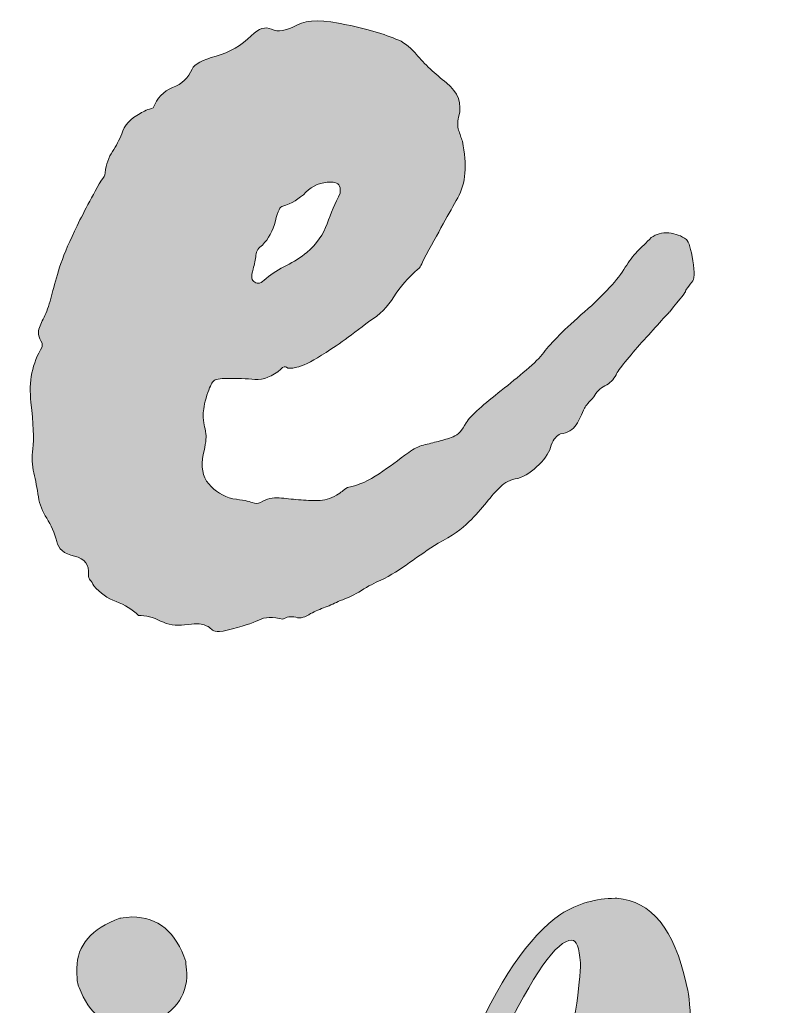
# Model space of a CAD drawing. Header units: inches. Extents: x 214 to 873, y -914 to -166.
# Drawn here: x 711.8 to 851.4, y -744.4 to -563.5 of the extents above; entities that cross this region are included whole.
import ezdxf

# ---------------------------------------------------------------- set-up
doc = ezdxf.new("R2010")
doc.units = ezdxf.units.IN
doc.header["$MEASUREMENT"] = 0
doc.layers.add('Layer 1', color=7, linetype='Continuous')

# ---------------------------------------------------------------- blocks, each defined once
blk = doc.blocks.new('block 3')
at = {"layer": 'Layer 1', "true_color": 0x040404}
h = blk.add_hatch(color=18, dxfattribs=at)
h.dxf.hatch_style = 2
edge = h.paths.add_edge_path()
edge.add_spline(control_points=[(760.09, -673.43), (758.27, -672.98), (756.8, -673.04), (755.67, -673.6), (754.54, -674.17), (752.61, -674.79), (749.9, -675.47), (748.76, -675.7), (748.03, -675.75), (747.69, -675.64), (747.35, -675.53), (747.06, -675.36), (746.84, -675.13), (746.61, -674.91), (746.21, -674.68), (745.65, -674.45), (745.08, -674.23), (743.89, -674.23), (742.08, -674.45), (740.49, -674.68), (739.02, -674.45), (737.66, -673.77), (736.3, -673.09), (734.94, -672.75), (733.59, -672.75), (732.45, -671.62), (731.09, -670.77), (729.51, -670.2), (727.92, -669.64), (726.56, -668.67), (725.43, -667.31), (725.2, -666.86), (724.97, -666.52), (724.75, -666.29), (724.52, -666.07), (724.41, -665.73), (724.41, -665.27), (724.63, -663.46), (723.79, -662.33), (721.86, -661.88), (719.94, -661.42), (718.86, -660.52), (718.63, -659.16), (718.18, -657.58), (717.56, -656.16), (716.77, -654.91), (715.97, -653.67), (715.46, -652.36), (715.24, -651), (715.01, -649.42), (714.73, -647.94), (714.39, -646.59), (714.05, -645.23), (713.99, -643.75), (714.22, -642.17), (714.45, -640.36), (714.33, -637.53), (713.88, -633.67), (713.43, -629.82), (714.11, -626.43), (715.92, -623.48), (715.92, -623.48), (715.92, -622.8), (715.92, -622.8), (715.24, -621.67), (715.07, -620.71), (715.41, -619.91), (715.75, -619.12), (716.14, -618.27), (716.6, -617.36), (717.05, -616.23), (717.44, -614.98), (717.78, -613.63), (718.12, -612.27), (718.58, -610.68), (719.14, -608.87), (719.71, -607.06), (720.62, -604.85), (721.86, -602.24), (723.11, -599.64), (724.75, -596.52), (726.79, -592.9), (727.24, -592.45), (727.47, -592), (727.47, -591.54), (727.69, -589.96), (728.15, -588.65), (728.83, -587.63), (729.51, -586.61), (730.07, -585.54), (730.53, -584.4), (730.98, -582.82), (732.11, -581.57), (733.93, -580.66), (734.6, -580.21), (735.4, -579.87), (736.3, -579.64), (736.98, -577.83), (738.17, -576.59), (739.87, -575.91), (741.57, -575.23), (742.76, -574.1), (743.44, -572.51), (743.89, -571.61), (745.36, -570.81), (747.86, -570.13), (750.35, -569.45), (752.5, -568.21), (754.31, -566.39), (755.67, -565.03), (756.91, -564.64), (758.05, -565.2), (759.18, -565.77), (760.77, -565.49), (762.81, -564.36), (764.62, -563.45), (767.62, -563.45), (771.81, -564.36), (776, -565.26), (779.34, -566.28), (781.84, -567.41), (783.2, -568.32), (784.1, -569.11), (784.55, -569.79), (786.14, -571.61), (788.01, -573.36), (790.16, -575.06), (792.31, -576.76), (793.05, -578.85), (792.37, -581.34), (792.14, -582.25), (792.14, -583.04), (792.37, -583.72), (792.59, -584.4), (792.82, -585.08), (793.05, -585.76), (793.95, -590.07), (793.67, -593.52), (792.2, -596.12), (790.73, -598.73), (788.63, -602.53), (785.91, -607.51), (785.46, -608.64), (785.12, -609.21), (784.89, -609.21), (783.08, -610.8), (781.61, -612.49), (780.48, -614.3), (779.34, -616.12), (777.87, -617.59), (776.06, -618.72), (772.21, -621.67), (769.26, -623.77), (767.22, -625.01), (765.19, -626.26), (763.66, -626.99), (762.64, -627.22), (761.62, -627.45), (760.99, -627.45), (760.77, -627.22), (760.54, -626.99), (760.2, -627.11), (759.75, -627.56), (758.16, -628.92), (756.57, -629.54), (754.99, -629.43), (753.41, -629.31), (751.71, -629.26), (749.9, -629.26), (748.54, -629.26), (747.69, -629.43), (747.35, -629.77), (747.01, -630.11), (746.61, -630.96), (746.16, -632.31), (745.7, -633.9), (745.48, -635.09), (745.48, -635.88), (745.48, -636.68), (745.53, -637.3), (745.65, -637.75), (745.76, -638.21), (745.87, -638.77), (745.99, -639.45), (746.1, -640.13), (745.93, -641.38), (745.48, -643.19), (745.02, -645.45), (745.36, -647.26), (746.5, -648.62), (747.63, -649.98), (749.1, -650.89), (750.92, -651.34), (752.73, -651.57), (753.91, -651.8), (754.48, -652.02), (755.05, -652.25), (755.55, -652.25), (756.01, -652.02), (757.14, -651.34), (758.27, -651.06), (759.41, -651.17), (760.54, -651.29), (761.73, -651.4), (762.98, -651.51), (764.22, -651.63), (765.41, -651.68), (766.55, -651.68), (767.68, -651.68), (768.81, -651.34), (769.94, -650.66), (770.4, -650.44), (770.74, -650.21), (770.96, -649.98), (771.19, -649.76), (771.53, -649.53), (771.98, -649.3), (774.02, -648.85), (775.94, -648), (777.76, -646.76), (779.57, -645.51), (781.38, -644.21), (783.2, -642.85), (784.1, -642.17), (785.01, -641.72), (785.91, -641.49), (786.82, -641.27), (787.72, -641.04), (788.63, -640.81), (789.54, -640.59), (790.44, -640.3), (791.35, -639.96), (792.25, -639.62), (793.05, -638.77), (793.73, -637.41), (794.18, -636.73), (794.97, -635.88), (796.11, -634.86), (797.24, -633.84), (798.6, -632.71), (800.19, -631.46), (801.77, -630.22), (803.3, -628.97), (804.77, -627.73), (806.24, -626.48), (807.32, -625.41), (808, -624.5), (809.36, -622.69), (811.85, -620.2), (815.48, -617.02), (819.1, -613.85), (821.59, -611.14), (822.95, -608.87), (823.63, -607.74), (824.36, -606.78), (825.16, -605.98), (825.95, -605.19), (826.8, -604.34), (827.71, -603.43), (828.61, -602.75), (829.69, -602.47), (830.94, -602.58), (832.18, -602.7), (833.26, -603.09), (834.16, -603.77), (834.62, -604.23), (835.01, -605.53), (835.35, -607.68), (835.69, -609.83), (835.64, -611.14), (835.18, -611.59), (834.28, -612.72), (833.88, -613.29), (834, -613.29), (834.11, -613.29), (833.15, -614.53), (831.11, -617.02), (830.88, -617.25), (830.26, -617.93), (829.24, -619.06), (828.22, -620.2), (827.14, -621.39), (826.01, -622.63), (824.87, -623.88), (823.85, -625.07), (822.95, -626.2), (822.04, -627.33), (821.48, -628.12), (821.25, -628.58), (820.8, -629.48), (820.12, -630.16), (819.21, -630.62), (818.31, -631.07), (817.63, -631.75), (817.18, -632.65), (816.27, -633.56), (815.7, -634.24), (815.48, -634.69), (815.02, -635.83), (814.51, -636.85), (813.95, -637.75), (813.38, -638.66), (812.42, -639.23), (811.06, -639.45), (810.38, -639.68), (809.81, -640.36), (809.36, -641.49), (809.13, -642.62), (808.39, -643.81), (807.15, -645.06), (805.9, -646.3), (804.6, -647.15), (803.24, -647.6), (801.88, -647.83), (800.81, -648.34), (800.02, -649.13), (799.22, -649.93), (798.37, -650.89), (797.47, -652.02), (796.56, -653.16), (795.48, -654.35), (794.24, -655.59), (792.99, -656.84), (791.12, -658.14), (788.63, -659.5), (786.82, -660.63), (785.06, -661.82), (783.36, -663.06), (781.67, -664.31), (779.91, -665.39), (778.1, -666.29), (776.96, -666.75), (775.77, -667.37), (774.53, -668.16), (773.28, -668.96), (771.98, -669.58), (770.62, -670.03), (769.72, -670.49), (768.81, -670.88), (767.9, -671.22), (767, -671.56), (766.09, -671.96), (765.19, -672.41), (764.28, -673.09), (763.37, -673.32), (762.47, -673.09), (761.56, -672.87), (760.77, -672.98), (760.09, -673.43)], knot_values=[0, 0, 0, 0, 1, 1, 1, 2, 2, 2, 3, 3, 3, 4, 4, 4, 5, 5, 5, 6, 6, 6, 7, 7, 7, 8, 8, 8, 9, 9, 9, 10, 10, 10, 11, 11, 11, 12, 12, 12, 13, 13, 13, 14, 14, 14, 15, 15, 15, 16, 16, 16, 17, 17, 17, 18, 18, 18, 19, 19, 19, 20, 20, 20, 21, 21, 21, 22, 22, 22, 23, 23, 23, 24, 24, 24, 25, 25, 25, 26, 26, 26, 27, 27, 27, 28, 28, 28, 29, 29, 29, 30, 30, 30, 31, 31, 31, 32, 32, 32, 33, 33, 33, 34, 34, 34, 35, 35, 35, 36, 36, 36, 37, 37, 37, 38, 38, 38, 39, 39, 39, 40, 40, 40, 41, 41, 41, 42, 42, 42, 43, 43, 43, 44, 44, 44, 45, 45, 45, 46, 46, 46, 47, 47, 47, 48, 48, 48, 49, 49, 49, 50, 50, 50, 51, 51, 51, 52, 52, 52, 53, 53, 53, 54, 54, 54, 55, 55, 55, 56, 56, 56, 57, 57, 57, 58, 58, 58, 59, 59, 59, 60, 60, 60, 61, 61, 61, 62, 62, 62, 63, 63, 63, 64, 64, 64, 65, 65, 65, 66, 66, 66, 67, 67, 67, 68, 68, 68, 69, 69, 69, 70, 70, 70, 71, 71, 71, 72, 72, 72, 73, 73, 73, 74, 74, 74, 75, 75, 75, 76, 76, 76, 77, 77, 77, 78, 78, 78, 79, 79, 79, 80, 80, 80, 81, 81, 81, 82, 82, 82, 83, 83, 83, 84, 84, 84, 85, 85, 85, 86, 86, 86, 87, 87, 87, 88, 88, 88, 89, 89, 89, 90, 90, 90, 91, 91, 91, 92, 92, 92, 93, 93, 93, 94, 94, 94, 95, 95, 95, 96, 96, 96, 97, 97, 97, 98, 98, 98, 99, 99, 99, 100, 100, 100, 101, 101, 101, 102, 102, 102, 103, 103, 103, 104, 104, 104, 105, 105, 105, 106, 106, 106, 107, 107, 107, 108, 108, 108, 109, 109, 109, 110, 110, 110, 111, 111, 111, 112, 112, 112, 113, 113, 113, 114, 114, 114, 115, 115, 115, 116, 116, 116, 116], degree=3, periodic=1)
edge = h.paths.add_edge_path()
edge.add_spline(control_points=[(770.62, -594.6), (770.62, -593.69), (770.06, -593.24), (768.92, -593.24), (767.11, -593.24), (765.58, -593.86), (764.34, -595.11), (763.09, -596.35), (761.67, -597.2), (760.09, -597.65), (759.63, -597.65), (759.18, -598.56), (758.73, -600.37), (758.27, -602.19), (757.48, -603.66), (756.35, -604.79), (755.67, -605.25), (755.27, -605.87), (755.16, -606.66), (755.05, -607.46), (754.88, -608.3), (754.65, -609.21), (754.2, -610.57), (754.31, -611.36), (754.99, -611.59), (755.44, -612.04), (756.12, -611.82), (757.03, -610.91), (758.16, -610), (759.41, -609.21), (760.77, -608.53), (762.13, -607.85), (763.37, -607.06), (764.51, -606.15), (766.32, -604.57), (767.56, -602.81), (768.24, -600.88), (768.92, -598.96), (769.72, -597.09), (770.62, -595.28), (770.62, -595.28), (770.62, -594.6), (770.62, -594.6)], knot_values=[0, 0, 0, 0, 1, 1, 1, 2, 2, 2, 3, 3, 3, 4, 4, 4, 5, 5, 5, 6, 6, 6, 7, 7, 7, 8, 8, 8, 9, 9, 9, 10, 10, 10, 11, 11, 11, 12, 12, 12, 13, 13, 13, 14, 14, 14, 14], degree=3, periodic=1)
at = {"layer": 'Layer 1', "lineweight": 0}
for points, knots in [([(760.09, -673.43), (758.27, -672.98), (756.8, -673.04), (755.67, -673.6), (754.54, -674.17), (752.61, -674.79), (749.9, -675.47), (748.76, -675.7), (748.03, -675.75), (747.69, -675.64), (747.35, -675.53), (747.06, -675.36), (746.84, -675.13), (746.61, -674.91), (746.21, -674.68), (745.65, -674.45), (745.08, -674.23), (743.89, -674.23), (742.08, -674.45), (740.49, -674.68), (739.02, -674.45), (737.66, -673.77), (736.3, -673.09), (734.94, -672.75), (733.59, -672.75), (732.45, -671.62), (731.09, -670.77), (729.51, -670.2), (727.92, -669.64), (726.56, -668.67), (725.43, -667.31), (725.2, -666.86), (724.97, -666.52), (724.75, -666.29), (724.52, -666.07), (724.41, -665.73), (724.41, -665.27), (724.63, -663.46), (723.79, -662.33), (721.86, -661.88), (719.94, -661.42), (718.86, -660.52), (718.63, -659.16), (718.18, -657.58), (717.56, -656.16), (716.77, -654.91), (715.97, -653.67), (715.46, -652.36), (715.24, -651), (715.01, -649.42), (714.73, -647.94), (714.39, -646.59), (714.05, -645.23), (713.99, -643.75), (714.22, -642.17), (714.45, -640.36), (714.33, -637.53), (713.88, -633.67), (713.43, -629.82), (714.11, -626.43), (715.92, -623.48), (715.92, -623.48), (715.92, -622.8), (715.92, -622.8), (715.24, -621.67), (715.07, -620.71), (715.41, -619.91), (715.75, -619.12), (716.14, -618.27), (716.6, -617.36), (717.05, -616.23), (717.44, -614.98), (717.78, -613.63), (718.12, -612.27), (718.58, -610.68), (719.14, -608.87), (719.71, -607.06), (720.62, -604.85), (721.86, -602.24), (723.11, -599.64), (724.75, -596.52), (726.79, -592.9), (727.24, -592.45), (727.47, -592), (727.47, -591.54), (727.69, -589.96), (728.15, -588.65), (728.83, -587.63), (729.51, -586.61), (730.07, -585.54), (730.53, -584.4), (730.98, -582.82), (732.11, -581.57), (733.93, -580.66), (734.6, -580.21), (735.4, -579.87), (736.3, -579.64), (736.98, -577.83), (738.17, -576.59), (739.87, -575.91), (741.57, -575.23), (742.76, -574.1), (743.44, -572.51), (743.89, -571.61), (745.36, -570.81), (747.86, -570.13), (750.35, -569.45), (752.5, -568.21), (754.31, -566.39), (755.67, -565.03), (756.91, -564.64), (758.05, -565.2), (759.18, -565.77), (760.77, -565.49), (762.81, -564.36), (764.62, -563.45), (767.62, -563.45), (771.81, -564.36), (776, -565.26), (779.34, -566.28), (781.84, -567.41), (783.2, -568.32), (784.1, -569.11), (784.55, -569.79), (786.14, -571.61), (788.01, -573.36), (790.16, -575.06), (792.31, -576.76), (793.05, -578.85), (792.37, -581.34), (792.14, -582.25), (792.14, -583.04), (792.37, -583.72), (792.59, -584.4), (792.82, -585.08), (793.05, -585.76), (793.95, -590.07), (793.67, -593.52), (792.2, -596.12), (790.73, -598.73), (788.63, -602.53), (785.91, -607.51), (785.46, -608.64), (785.12, -609.21), (784.89, -609.21), (783.08, -610.8), (781.61, -612.49), (780.48, -614.3), (779.34, -616.12), (777.87, -617.59), (776.06, -618.72), (772.21, -621.67), (769.26, -623.77), (767.22, -625.01), (765.19, -626.26), (763.66, -626.99), (762.64, -627.22), (761.62, -627.45), (760.99, -627.45), (760.77, -627.22), (760.54, -626.99), (760.2, -627.11), (759.75, -627.56), (758.16, -628.92), (756.57, -629.54), (754.99, -629.43), (753.41, -629.31), (751.71, -629.26), (749.9, -629.26), (748.54, -629.26), (747.69, -629.43), (747.35, -629.77), (747.01, -630.11), (746.61, -630.96), (746.16, -632.31), (745.7, -633.9), (745.48, -635.09), (745.48, -635.88), (745.48, -636.68), (745.53, -637.3), (745.65, -637.75), (745.76, -638.21), (745.87, -638.77), (745.99, -639.45), (746.1, -640.13), (745.93, -641.38), (745.48, -643.19), (745.02, -645.45), (745.36, -647.26), (746.5, -648.62), (747.63, -649.98), (749.1, -650.89), (750.92, -651.34), (752.73, -651.57), (753.91, -651.8), (754.48, -652.02), (755.05, -652.25), (755.55, -652.25), (756.01, -652.02), (757.14, -651.34), (758.27, -651.06), (759.41, -651.17), (760.54, -651.29), (761.73, -651.4), (762.98, -651.51), (764.22, -651.63), (765.41, -651.68), (766.55, -651.68), (767.68, -651.68), (768.81, -651.34), (769.94, -650.66), (770.4, -650.44), (770.74, -650.21), (770.96, -649.98), (771.19, -649.76), (771.53, -649.53), (771.98, -649.3), (774.02, -648.85), (775.94, -648), (777.76, -646.76), (779.57, -645.51), (781.38, -644.21), (783.2, -642.85), (784.1, -642.17), (785.01, -641.72), (785.91, -641.49), (786.82, -641.27), (787.72, -641.04), (788.63, -640.81), (789.54, -640.59), (790.44, -640.3), (791.35, -639.96), (792.25, -639.62), (793.05, -638.77), (793.73, -637.41), (794.18, -636.73), (794.97, -635.88), (796.11, -634.86), (797.24, -633.84), (798.6, -632.71), (800.19, -631.46), (801.77, -630.22), (803.3, -628.97), (804.77, -627.73), (806.24, -626.48), (807.32, -625.41), (808, -624.5), (809.36, -622.69), (811.85, -620.2), (815.48, -617.02), (819.1, -613.85), (821.59, -611.14), (822.95, -608.87), (823.63, -607.74), (824.36, -606.78), (825.16, -605.98), (825.95, -605.19), (826.8, -604.34), (827.71, -603.43), (828.61, -602.75), (829.69, -602.47), (830.94, -602.58), (832.18, -602.7), (833.26, -603.09), (834.16, -603.77), (834.62, -604.23), (835.01, -605.53), (835.35, -607.68), (835.69, -609.83), (835.64, -611.14), (835.18, -611.59), (834.28, -612.72), (833.88, -613.29), (834, -613.29), (834.11, -613.29), (833.15, -614.53), (831.11, -617.02), (830.88, -617.25), (830.26, -617.93), (829.24, -619.06), (828.22, -620.2), (827.14, -621.39), (826.01, -622.63), (824.87, -623.88), (823.85, -625.07), (822.95, -626.2), (822.04, -627.33), (821.48, -628.12), (821.25, -628.58), (820.8, -629.48), (820.12, -630.16), (819.21, -630.62), (818.31, -631.07), (817.63, -631.75), (817.18, -632.65), (816.27, -633.56), (815.7, -634.24), (815.48, -634.69), (815.02, -635.83), (814.51, -636.85), (813.95, -637.75), (813.38, -638.66), (812.42, -639.23), (811.06, -639.45), (810.38, -639.68), (809.81, -640.36), (809.36, -641.49), (809.13, -642.62), (808.39, -643.81), (807.15, -645.06), (805.9, -646.3), (804.6, -647.15), (803.24, -647.6), (801.88, -647.83), (800.81, -648.34), (800.02, -649.13), (799.22, -649.93), (798.37, -650.89), (797.47, -652.02), (796.56, -653.16), (795.48, -654.35), (794.24, -655.59), (792.99, -656.84), (791.12, -658.14), (788.63, -659.5), (786.82, -660.63), (785.06, -661.82), (783.36, -663.06), (781.67, -664.31), (779.91, -665.39), (778.1, -666.29), (776.96, -666.75), (775.77, -667.37), (774.53, -668.16), (773.28, -668.96), (771.98, -669.58), (770.62, -670.03), (769.72, -670.49), (768.81, -670.88), (767.9, -671.22), (767, -671.56), (766.09, -671.96), (765.19, -672.41), (764.28, -673.09), (763.37, -673.32), (762.47, -673.09), (761.56, -672.87), (760.77, -672.98), (760.09, -673.43)], [0, 0, 0, 0, 1, 1, 1, 2, 2, 2, 3, 3, 3, 4, 4, 4, 5, 5, 5, 6, 6, 6, 7, 7, 7, 8, 8, 8, 9, 9, 9, 10, 10, 10, 11, 11, 11, 12, 12, 12, 13, 13, 13, 14, 14, 14, 15, 15, 15, 16, 16, 16, 17, 17, 17, 18, 18, 18, 19, 19, 19, 20, 20, 20, 21, 21, 21, 22, 22, 22, 23, 23, 23, 24, 24, 24, 25, 25, 25, 26, 26, 26, 27, 27, 27, 28, 28, 28, 29, 29, 29, 30, 30, 30, 31, 31, 31, 32, 32, 32, 33, 33, 33, 34, 34, 34, 35, 35, 35, 36, 36, 36, 37, 37, 37, 38, 38, 38, 39, 39, 39, 40, 40, 40, 41, 41, 41, 42, 42, 42, 43, 43, 43, 44, 44, 44, 45, 45, 45, 46, 46, 46, 47, 47, 47, 48, 48, 48, 49, 49, 49, 50, 50, 50, 51, 51, 51, 52, 52, 52, 53, 53, 53, 54, 54, 54, 55, 55, 55, 56, 56, 56, 57, 57, 57, 58, 58, 58, 59, 59, 59, 60, 60, 60, 61, 61, 61, 62, 62, 62, 63, 63, 63, 64, 64, 64, 65, 65, 65, 66, 66, 66, 67, 67, 67, 68, 68, 68, 69, 69, 69, 70, 70, 70, 71, 71, 71, 72, 72, 72, 73, 73, 73, 74, 74, 74, 75, 75, 75, 76, 76, 76, 77, 77, 77, 78, 78, 78, 79, 79, 79, 80, 80, 80, 81, 81, 81, 82, 82, 82, 83, 83, 83, 84, 84, 84, 85, 85, 85, 86, 86, 86, 87, 87, 87, 88, 88, 88, 89, 89, 89, 90, 90, 90, 91, 91, 91, 92, 92, 92, 93, 93, 93, 94, 94, 94, 95, 95, 95, 96, 96, 96, 97, 97, 97, 98, 98, 98, 99, 99, 99, 100, 100, 100, 101, 101, 101, 102, 102, 102, 103, 103, 103, 104, 104, 104, 105, 105, 105, 106, 106, 106, 107, 107, 107, 108, 108, 108, 109, 109, 109, 110, 110, 110, 111, 111, 111, 112, 112, 112, 113, 113, 113, 114, 114, 114, 115, 115, 115, 116, 116, 116, 116]), ([(770.62, -594.6), (770.62, -593.69), (770.06, -593.24), (768.92, -593.24), (767.11, -593.24), (765.58, -593.86), (764.34, -595.11), (763.09, -596.35), (761.67, -597.2), (760.09, -597.65), (759.63, -597.65), (759.18, -598.56), (758.73, -600.37), (758.27, -602.19), (757.48, -603.66), (756.35, -604.79), (755.67, -605.25), (755.27, -605.87), (755.16, -606.66), (755.05, -607.46), (754.88, -608.3), (754.65, -609.21), (754.2, -610.57), (754.31, -611.36), (754.99, -611.59), (755.44, -612.04), (756.12, -611.82), (757.03, -610.91), (758.16, -610), (759.41, -609.21), (760.77, -608.53), (762.13, -607.85), (763.37, -607.06), (764.51, -606.15), (766.32, -604.57), (767.56, -602.81), (768.24, -600.88), (768.92, -598.96), (769.72, -597.09), (770.62, -595.28), (770.62, -595.28), (770.62, -594.6), (770.62, -594.6)], [0, 0, 0, 0, 1, 1, 1, 2, 2, 2, 3, 3, 3, 4, 4, 4, 5, 5, 5, 6, 6, 6, 7, 7, 7, 8, 8, 8, 9, 9, 9, 10, 10, 10, 11, 11, 11, 12, 12, 12, 13, 13, 13, 14, 14, 14, 14])]:
    blk.add_open_spline(points, degree=3, knots=knots, dxfattribs=at)
blk = doc.blocks.new('block 5')
at = {"layer": 'Layer 1', "true_color": 0xe86203}
h = blk.add_hatch(color=32, dxfattribs=at)
h.dxf.hatch_style = 2
edge = h.paths.add_edge_path()
edge.add_spline(control_points=[(648.89, -677.67), (648.89, -677.67), (649.69, -677.67), (649.69, -677.67), (653.4, -677.67), (657.23, -680.56), (661.21, -686.36), (662.62, -689.12), (663.33, -691.84), (663.33, -694.54), (659.96, -726.86), (658.28, -751.94), (658.28, -769.78), (658.28, -769.78), (658.28, -770.49), (658.28, -770.49), (658.28, -770.89), (658.21, -771.2), (658.08, -771.4), (658.08, -771.4), (658.28, -772.41), (658.28, -772.41), (658.28, -772.41), (658.28, -773.62), (658.28, -773.62), (658.28, -778.4), (658.79, -782.14), (659.8, -784.83), (666.19, -782.95), (671.41, -779.18), (675.45, -773.52), (678.68, -768.67), (682.52, -760.36), (686.97, -748.57), (688.04, -745.61), (689.59, -744.13), (691.61, -744.13), (694.91, -744.13), (698.65, -745.91), (702.82, -749.48), (703.97, -751.37), (704.54, -753.12), (704.54, -754.73), (704.54, -759.85), (700.7, -767.33), (693.03, -777.16), (687.64, -782.41), (683.39, -785.61), (680.3, -786.75), (676.33, -788.91), (671.81, -790.63), (666.76, -791.9), (666.76, -791.9), (666.46, -791.9), (666.46, -791.9), (677.77, -801.74), (684.37, -806.85), (686.26, -807.26), (689.15, -808.4), (692.05, -808.97), (694.94, -808.97), (694.94, -808.97), (696.66, -808.97), (696.66, -808.97), (702.59, -808.97), (707.16, -807.12), (710.4, -803.42), (712.82, -800.46), (714.87, -797.19), (716.56, -793.62), (717.57, -792.61), (718.31, -792.11), (718.78, -792.11), (718.78, -792.11), (718.98, -792.11), (718.98, -792.11), (719.66, -792.11), (720.06, -793.01), (720.2, -794.83), (720.2, -794.83), (720.2, -796.25), (720.2, -796.25), (720.2, -801.1), (717.63, -808.13), (712.52, -817.36), (707, -824.76), (701.44, -828.47), (695.85, -828.47), (695.85, -828.47), (693.43, -828.47), (693.43, -828.47), (684.74, -828.47), (675.28, -821.8), (665.05, -808.47), (662.22, -804.23), (660.4, -801.2), (659.59, -799.38), (659.59, -799.38), (659.49, -799.38), (659.49, -799.38), (659.49, -799.65), (659.42, -799.88), (659.29, -800.09), (659.16, -804.66), (659.09, -808.1), (659.09, -810.39), (659.09, -810.39), (659.09, -811.8), (659.09, -811.8), (659.09, -828.03), (661.14, -842.57), (665.25, -855.44), (665.45, -856.11), (665.55, -856.85), (665.55, -857.66), (665.55, -860.55), (662.49, -862), (656.36, -862), (656.36, -862), (655.15, -862), (655.15, -862), (650.23, -862), (646.7, -859.17), (644.54, -853.51), (639.76, -842.68), (637.37, -823.75), (637.37, -796.75), (637.37, -796.75), (637.37, -788.57), (637.37, -788.57), (637.37, -759.89), (639.87, -724.07), (644.85, -681.1), (645.72, -678.82), (647.07, -677.67), (648.89, -677.67)], knot_values=[0, 0, 0, 0, 1, 1, 1, 2, 2, 2, 3, 3, 3, 4, 4, 4, 5, 5, 5, 6, 6, 6, 7, 7, 7, 8, 8, 8, 9, 9, 9, 10, 10, 10, 11, 11, 11, 12, 12, 12, 13, 13, 13, 14, 14, 14, 15, 15, 15, 16, 16, 16, 17, 17, 17, 18, 18, 18, 19, 19, 19, 20, 20, 20, 21, 21, 21, 22, 22, 22, 23, 23, 23, 24, 24, 24, 25, 25, 25, 26, 26, 26, 27, 27, 27, 28, 28, 28, 29, 29, 29, 30, 30, 30, 31, 31, 31, 32, 32, 32, 33, 33, 33, 34, 34, 34, 35, 35, 35, 36, 36, 36, 37, 37, 37, 38, 38, 38, 39, 39, 39, 40, 40, 40, 41, 41, 41, 42, 42, 42, 43, 43, 43, 44, 44, 44, 45, 45, 45, 45], degree=3, periodic=1)
h = blk.add_hatch(color=32, dxfattribs=at)
h.dxf.hatch_style = 2
edge = h.paths.add_edge_path()
edge.add_spline(control_points=[(821.4, -724.64), (827.73, -725.11), (831.97, -730.33), (834.12, -740.29), (834.53, -741.57), (834.83, -744.06), (835.03, -747.77), (835.03, -752.28), (831.6, -767.83), (824.73, -794.43), (819.68, -814.16), (817.16, -832.47), (817.16, -849.37), (817.16, -849.37), (817.16, -850.08), (817.16, -850.08), (817.16, -861.73), (818.64, -868.77), (821.6, -871.19), (822.07, -871.53), (822.61, -871.7), (823.22, -871.7), (823.22, -871.7), (824.13, -871.7), (824.13, -871.7), (827.56, -871.22), (831.6, -866.91), (836.25, -858.77), (838.47, -854.59), (840.55, -848.87), (842.51, -841.6), (845.4, -829.54), (846.85, -817.66), (846.85, -805.94), (846.85, -805.94), (846.85, -802.81), (846.85, -802.81), (846.85, -799.98), (847.56, -798.57), (848.97, -798.57), (848.97, -798.57), (849.78, -798.57), (849.78, -798.57), (850.86, -798.97), (851.4, -800.19), (851.4, -802.21), (851.4, -811.43), (849.71, -824.97), (846.35, -842.81), (840.29, -865.64), (832.74, -877.05), (823.72, -877.05), (823.72, -877.05), (822.21, -877.05), (822.21, -877.05), (817.49, -877.05), (812.78, -873.01), (808.07, -864.93), (803.55, -855.23), (801.3, -842.57), (801.3, -826.95), (801.3, -813.89), (805.47, -786.69), (813.82, -745.34), (814.43, -741.24), (814.73, -738.27), (814.73, -736.45), (814.53, -733.69), (813.99, -732.31), (813.12, -732.31), (810.42, -732.31), (806.08, -738.47), (800.09, -750.8), (794.57, -763.86), (789.42, -782.88), (784.63, -807.86), (783.76, -812.78), (782.98, -818.91), (782.31, -826.24), (781.37, -830.69), (780.05, -833.55), (778.37, -834.83), (777.02, -835.98), (775.54, -836.55), (773.93, -836.55), (769.48, -836.55), (765.31, -833.11), (761.4, -826.24), (758.64, -821.26), (757.26, -813.55), (757.26, -803.11), (757.26, -797.53), (757.73, -789.24), (758.68, -778.27), (758.68, -778.27), (758.68, -777.36), (758.68, -777.36), (758.68, -773.86), (760.46, -771.43), (764.03, -770.09), (764.03, -770.09), (767.16, -769.68), (767.16, -769.68), (773.02, -769.68), (776.92, -771.9), (778.88, -776.35), (779.42, -778.51), (779.68, -780.22), (779.68, -781.5), (778.81, -792.95), (778.37, -800.49), (778.37, -804.12), (778.44, -807.29), (778.64, -808.87), (778.98, -808.87), (780.86, -803.15), (783.35, -792.17), (786.45, -775.94), (788.47, -768.34), (791.03, -760.53), (794.13, -752.51), (799.58, -739.92), (805.24, -731.6), (811.1, -727.56), (814.26, -725.61), (817.59, -724.64), (821.1, -724.64), (821.1, -724.64), (821.4, -724.64), (821.4, -724.64)], knot_values=[0, 0, 0, 0, 1, 1, 1, 2, 2, 2, 3, 3, 3, 4, 4, 4, 5, 5, 5, 6, 6, 6, 7, 7, 7, 8, 8, 8, 9, 9, 9, 10, 10, 10, 11, 11, 11, 12, 12, 12, 13, 13, 13, 14, 14, 14, 15, 15, 15, 16, 16, 16, 17, 17, 17, 18, 18, 18, 19, 19, 19, 20, 20, 20, 21, 21, 21, 22, 22, 22, 23, 23, 23, 24, 24, 24, 25, 25, 25, 26, 26, 26, 27, 27, 27, 28, 28, 28, 29, 29, 29, 30, 30, 30, 31, 31, 31, 32, 32, 32, 33, 33, 33, 34, 34, 34, 35, 35, 35, 36, 36, 36, 37, 37, 37, 38, 38, 38, 39, 39, 39, 40, 40, 40, 41, 41, 41, 42, 42, 42, 43, 43, 43, 43], degree=3, periodic=1)
h = blk.add_hatch(color=32, dxfattribs=at)
h.dxf.hatch_style = 2
edge = h.paths.add_edge_path()
edge.add_spline(control_points=[(725.95, -763.22), (732.08, -763.22), (736.25, -766.01), (738.48, -771.6), (738.95, -773.76), (739.18, -775.61), (739.18, -777.16), (739.18, -779.78), (737.97, -789.92), (735.55, -807.56), (735.21, -809.85), (735.04, -812.41), (735.04, -815.23), (735.04, -815.23), (735.04, -818.06), (735.04, -818.06), (735.58, -829.31), (737.43, -834.93), (740.6, -834.93), (741.47, -834.93), (742.75, -833.75), (744.43, -831.4), (746.79, -827.76), (749.18, -822.85), (751.61, -816.65), (753.76, -810.52), (755.61, -803.55), (757.16, -795.74), (757.16, -795), (757.9, -794.36), (759.38, -793.82), (759.38, -793.82), (759.79, -793.82), (759.79, -793.82), (760.12, -793.82), (760.39, -794.63), (760.59, -796.25), (760.59, -802.11), (757.77, -811.63), (752.11, -824.83), (745.91, -837.22), (739.59, -843.41), (733.12, -843.41), (728.14, -843.41), (723.73, -839.88), (719.89, -832.81), (717, -825.27), (715.55, -818.47), (715.55, -812.41), (715.55, -794.83), (717.13, -779.14), (720.29, -765.34), (720.56, -763.93), (722.45, -763.22), (725.95, -763.22)], knot_values=[0, 0, 0, 0, 1, 1, 1, 2, 2, 2, 3, 3, 3, 4, 4, 4, 5, 5, 5, 6, 6, 6, 7, 7, 7, 8, 8, 8, 9, 9, 9, 10, 10, 10, 11, 11, 11, 12, 12, 12, 13, 13, 13, 14, 14, 14, 15, 15, 15, 16, 16, 16, 17, 17, 17, 18, 18, 18, 18], degree=3, periodic=1)
edge = h.paths.add_edge_path()
edge.add_spline(control_points=[(732.41, -728.07), (737.2, -728.07), (740.49, -730.8), (742.31, -736.25), (742.31, -736.79), (742.38, -737.5), (742.51, -738.37), (742.51, -742.68), (740.09, -745.85), (735.24, -747.87), (734.37, -748.14), (733.56, -748.27), (732.82, -748.27), (732.82, -748.27), (732.11, -748.27), (732.11, -748.27), (727.67, -748.27), (724.54, -745.85), (722.72, -741), (722.45, -740.46), (722.32, -739.69), (722.32, -738.67), (722.32, -738.67), (722.32, -737.46), (722.32, -737.46), (722.32, -733.29), (724.94, -730.23), (730.19, -728.27), (730.26, -728.27), (731, -728.21), (732.41, -728.07)], knot_values=[0, 0, 0, 0, 1, 1, 1, 2, 2, 2, 3, 3, 3, 4, 4, 4, 5, 5, 5, 6, 6, 6, 7, 7, 7, 8, 8, 8, 9, 9, 9, 10, 10, 10, 10], degree=3, periodic=1)
at = {"layer": 'Layer 1', "lineweight": 0}
for points, knots in [([(648.89, -677.67), (648.89, -677.67), (649.69, -677.67), (649.69, -677.67), (653.4, -677.67), (657.23, -680.56), (661.21, -686.36), (662.62, -689.12), (663.33, -691.84), (663.33, -694.54), (659.96, -726.86), (658.28, -751.94), (658.28, -769.78), (658.28, -769.78), (658.28, -770.49), (658.28, -770.49), (658.28, -770.89), (658.21, -771.2), (658.08, -771.4), (658.08, -771.4), (658.28, -772.41), (658.28, -772.41), (658.28, -772.41), (658.28, -773.62), (658.28, -773.62), (658.28, -778.4), (658.79, -782.14), (659.8, -784.83), (666.19, -782.95), (671.41, -779.18), (675.45, -773.52), (678.68, -768.67), (682.52, -760.36), (686.97, -748.57), (688.04, -745.61), (689.59, -744.13), (691.61, -744.13), (694.91, -744.13), (698.65, -745.91), (702.82, -749.48), (703.97, -751.37), (704.54, -753.12), (704.54, -754.73), (704.54, -759.85), (700.7, -767.33), (693.03, -777.16), (687.64, -782.41), (683.39, -785.61), (680.3, -786.75), (676.33, -788.91), (671.81, -790.63), (666.76, -791.9), (666.76, -791.9), (666.46, -791.9), (666.46, -791.9), (677.77, -801.74), (684.37, -806.85), (686.26, -807.26), (689.15, -808.4), (692.05, -808.97), (694.94, -808.97), (694.94, -808.97), (696.66, -808.97), (696.66, -808.97), (702.59, -808.97), (707.16, -807.12), (710.4, -803.42), (712.82, -800.46), (714.87, -797.19), (716.56, -793.62), (717.57, -792.61), (718.31, -792.11), (718.78, -792.11), (718.78, -792.11), (718.98, -792.11), (718.98, -792.11), (719.66, -792.11), (720.06, -793.01), (720.2, -794.83), (720.2, -794.83), (720.2, -796.25), (720.2, -796.25), (720.2, -801.1), (717.63, -808.13), (712.52, -817.36), (707, -824.76), (701.44, -828.47), (695.85, -828.47), (695.85, -828.47), (693.43, -828.47), (693.43, -828.47), (684.74, -828.47), (675.28, -821.8), (665.05, -808.47), (662.22, -804.23), (660.4, -801.2), (659.59, -799.38), (659.59, -799.38), (659.49, -799.38), (659.49, -799.38), (659.49, -799.65), (659.42, -799.88), (659.29, -800.09), (659.16, -804.66), (659.09, -808.1), (659.09, -810.39), (659.09, -810.39), (659.09, -811.8), (659.09, -811.8), (659.09, -828.03), (661.14, -842.57), (665.25, -855.44), (665.45, -856.11), (665.55, -856.85), (665.55, -857.66), (665.55, -860.55), (662.49, -862), (656.36, -862), (656.36, -862), (655.15, -862), (655.15, -862), (650.23, -862), (646.7, -859.17), (644.54, -853.51), (639.76, -842.68), (637.37, -823.75), (637.37, -796.75), (637.37, -796.75), (637.37, -788.57), (637.37, -788.57), (637.37, -759.89), (639.87, -724.07), (644.85, -681.1), (645.72, -678.82), (647.07, -677.67), (648.89, -677.67)], [0, 0, 0, 0, 1, 1, 1, 2, 2, 2, 3, 3, 3, 4, 4, 4, 5, 5, 5, 6, 6, 6, 7, 7, 7, 8, 8, 8, 9, 9, 9, 10, 10, 10, 11, 11, 11, 12, 12, 12, 13, 13, 13, 14, 14, 14, 15, 15, 15, 16, 16, 16, 17, 17, 17, 18, 18, 18, 19, 19, 19, 20, 20, 20, 21, 21, 21, 22, 22, 22, 23, 23, 23, 24, 24, 24, 25, 25, 25, 26, 26, 26, 27, 27, 27, 28, 28, 28, 29, 29, 29, 30, 30, 30, 31, 31, 31, 32, 32, 32, 33, 33, 33, 34, 34, 34, 35, 35, 35, 36, 36, 36, 37, 37, 37, 38, 38, 38, 39, 39, 39, 40, 40, 40, 41, 41, 41, 42, 42, 42, 43, 43, 43, 44, 44, 44, 45, 45, 45, 45]), ([(821.4, -724.64), (827.73, -725.11), (831.97, -730.33), (834.12, -740.29), (834.53, -741.57), (834.83, -744.06), (835.03, -747.77), (835.03, -752.28), (831.6, -767.83), (824.73, -794.43), (819.68, -814.16), (817.16, -832.47), (817.16, -849.37), (817.16, -849.37), (817.16, -850.08), (817.16, -850.08), (817.16, -861.73), (818.64, -868.77), (821.6, -871.19), (822.07, -871.53), (822.61, -871.7), (823.22, -871.7), (823.22, -871.7), (824.13, -871.7), (824.13, -871.7), (827.56, -871.22), (831.6, -866.91), (836.25, -858.77), (838.47, -854.59), (840.55, -848.87), (842.51, -841.6), (845.4, -829.54), (846.85, -817.66), (846.85, -805.94), (846.85, -805.94), (846.85, -802.81), (846.85, -802.81), (846.85, -799.98), (847.56, -798.57), (848.97, -798.57), (848.97, -798.57), (849.78, -798.57), (849.78, -798.57), (850.86, -798.97), (851.4, -800.19), (851.4, -802.21), (851.4, -811.43), (849.71, -824.97), (846.35, -842.81), (840.29, -865.64), (832.74, -877.05), (823.72, -877.05), (823.72, -877.05), (822.21, -877.05), (822.21, -877.05), (817.49, -877.05), (812.78, -873.01), (808.07, -864.93), (803.55, -855.23), (801.3, -842.57), (801.3, -826.95), (801.3, -813.89), (805.47, -786.69), (813.82, -745.34), (814.43, -741.24), (814.73, -738.27), (814.73, -736.45), (814.53, -733.69), (813.99, -732.31), (813.12, -732.31), (810.42, -732.31), (806.08, -738.47), (800.09, -750.8), (794.57, -763.86), (789.42, -782.88), (784.63, -807.86), (783.76, -812.78), (782.98, -818.91), (782.31, -826.24), (781.37, -830.69), (780.05, -833.55), (778.37, -834.83), (777.02, -835.98), (775.54, -836.55), (773.93, -836.55), (769.48, -836.55), (765.31, -833.11), (761.4, -826.24), (758.64, -821.26), (757.26, -813.55), (757.26, -803.11), (757.26, -797.53), (757.73, -789.24), (758.68, -778.27), (758.68, -778.27), (758.68, -777.36), (758.68, -777.36), (758.68, -773.86), (760.46, -771.43), (764.03, -770.09), (764.03, -770.09), (767.16, -769.68), (767.16, -769.68), (773.02, -769.68), (776.92, -771.9), (778.88, -776.35), (779.42, -778.51), (779.68, -780.22), (779.68, -781.5), (778.81, -792.95), (778.37, -800.49), (778.37, -804.12), (778.44, -807.29), (778.64, -808.87), (778.98, -808.87), (780.86, -803.15), (783.35, -792.17), (786.45, -775.94), (788.47, -768.34), (791.03, -760.53), (794.13, -752.51), (799.58, -739.92), (805.24, -731.6), (811.1, -727.56), (814.26, -725.61), (817.59, -724.64), (821.1, -724.64), (821.1, -724.64), (821.4, -724.64), (821.4, -724.64)], [0, 0, 0, 0, 1, 1, 1, 2, 2, 2, 3, 3, 3, 4, 4, 4, 5, 5, 5, 6, 6, 6, 7, 7, 7, 8, 8, 8, 9, 9, 9, 10, 10, 10, 11, 11, 11, 12, 12, 12, 13, 13, 13, 14, 14, 14, 15, 15, 15, 16, 16, 16, 17, 17, 17, 18, 18, 18, 19, 19, 19, 20, 20, 20, 21, 21, 21, 22, 22, 22, 23, 23, 23, 24, 24, 24, 25, 25, 25, 26, 26, 26, 27, 27, 27, 28, 28, 28, 29, 29, 29, 30, 30, 30, 31, 31, 31, 32, 32, 32, 33, 33, 33, 34, 34, 34, 35, 35, 35, 36, 36, 36, 37, 37, 37, 38, 38, 38, 39, 39, 39, 40, 40, 40, 41, 41, 41, 42, 42, 42, 43, 43, 43, 43]), ([(732.41, -728.07), (737.2, -728.07), (740.49, -730.8), (742.31, -736.25), (742.31, -736.79), (742.38, -737.5), (742.51, -738.37), (742.51, -742.68), (740.09, -745.85), (735.24, -747.87), (734.37, -748.14), (733.56, -748.27), (732.82, -748.27), (732.82, -748.27), (732.11, -748.27), (732.11, -748.27), (727.67, -748.27), (724.54, -745.85), (722.72, -741), (722.45, -740.46), (722.32, -739.69), (722.32, -738.67), (722.32, -738.67), (722.32, -737.46), (722.32, -737.46), (722.32, -733.29), (724.94, -730.23), (730.19, -728.27), (730.26, -728.27), (731, -728.21), (732.41, -728.07)], [0, 0, 0, 0, 1, 1, 1, 2, 2, 2, 3, 3, 3, 4, 4, 4, 5, 5, 5, 6, 6, 6, 7, 7, 7, 8, 8, 8, 9, 9, 9, 10, 10, 10, 10])]:
    blk.add_open_spline(points, degree=3, knots=knots, dxfattribs=at)
blk = doc.blocks.new('block 2')
at = {"layer": 'Layer 1'}
for name in ['block 3', 'block 5']:
    blk.add_blockref(name, (0, 0), dxfattribs=at)

msp = doc.modelspace()

# ---------------------------------------------------------------- block references
at = {"layer": 'Layer 1'}
msp.add_blockref('block 2', (0, 0), dxfattribs=at)

doc.saveas('drawing.dxf')
